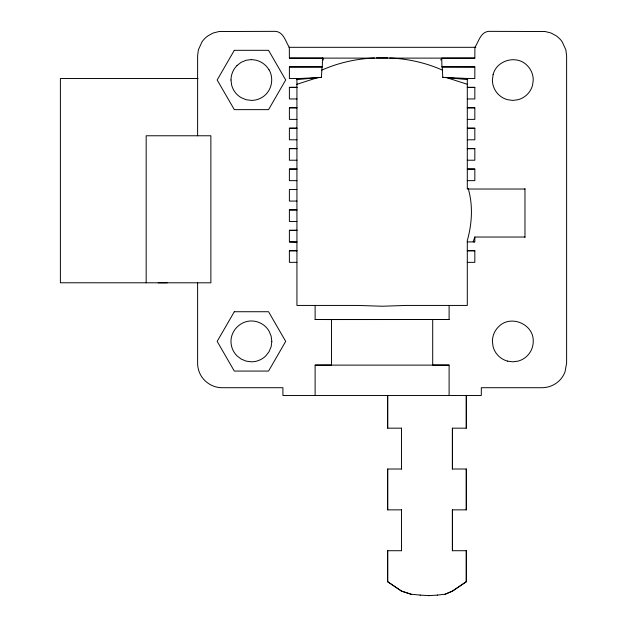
<?xml version="1.0" encoding="UTF-8"?>
<svg xmlns="http://www.w3.org/2000/svg" width="627" height="627" viewBox="0 0 627 627"><rect width="100%" height="100%" fill="white"/><g stroke="black" fill="none" stroke-linecap="round" stroke-linejoin="round"><path stroke-width="0.94" d="M467.303 78.532L474.835 78.532L474.835 66.948L441.917 66.932L441.753 58.131L474.835 58.115L474.905 47.315C478.691 41.688 480.462 32.251 488.527 31.35L545.177 31.53L550.961 32.98L556.102 35.747A24.092 24.092 0 0 1 562.215 41.852L565.86 49.831L566.612 55.858L566.612 363.19L564.974 372.046A25.895 25.895 0 0 1 560.436 379.484C555.82 384.641 549.025 387.705 542.104 387.713L481.309 387.713L481.309 395.496L282.918 395.496L282.918 387.713L222.123 387.713C212.224 387.792 202.764 381.302 199.261 372.046A24.657 24.657 0 0 1 197.615 363.19L197.615 282.808M296.932 78.532L289.384 78.532L289.384 66.948L322.309 66.901L322.466 58.146L323.43 60.059M296.853 78.665L321.455 77.372L321.98 66.948M524.964 237.03L474.835 237.03L473.173 241.716L474.514 241.912M322.913 58.813L323.203 58.115L322.646 58.225M440.789 60.059L441.314 58.813M236.975 65.545L241.207 62.292L246.121 60.255L251.419 59.565M466.363 395.496L466.363 428.17L452.341 428.17L452.341 469.012L466.363 469.012L466.363 509.861L452.341 509.861L452.341 550.718L466.363 550.718L466.363 581.684L452.341 591.128L445.123 594.216M466.363 581.684L452.475 591.128L445.248 594.216L437.293 595.094M321.627 70.216C338.204 62.778 356.348 58.773 374.484 57.982M296.595 84.386L318.563 77.325M442.247 66.948L442.764 77.372L443.289 77.278M296.524 79.629L321.455 77.372M376.388 57.856L387.823 57.856M428.931 595.65L437.411 595.094M158.208 282.808L167.158 282.777M315.115 305.435L315.115 319.519L331.518 319.566L449.104 319.519L449.104 305.435M315.115 395.496L315.115 365.118L331.518 365.055L331.518 319.566M289.384 87.372L296.932 87.357L289.384 87.372L289.384 98.956L296.932 98.956M289.384 107.797L296.932 107.781L289.384 107.797L289.384 119.381L296.932 119.381M289.384 128.221L296.932 128.206L289.384 128.221L289.384 139.805L296.932 139.805M289.384 148.638L296.932 148.623L289.384 148.638L289.384 160.222L296.932 160.222M289.384 169.063L296.932 169.047L289.384 169.063L289.384 180.647L296.932 180.647M296.932 221.496L289.384 221.496L289.384 209.912L296.932 209.896M289.384 230.328L296.932 230.313L289.384 230.328L289.384 241.912L296.932 242.194M296.932 262.337L289.384 262.337L289.384 250.753L296.932 250.737M288.882 47.315L475.815 47.315M197.615 135.769L197.615 55.858L198.367 49.831L202.012 41.852A24.092 24.092 0 0 1 208.117 35.747L213.266 32.98L219.05 31.53L275.692 31.35C283.765 32.251 285.551 41.672 289.321 47.315L289.384 58.115L474.835 58.115M289.384 66.948L322.309 66.932M198.046 78.532L60.388 78.532L60.388 282.777L210.868 282.808L210.868 135.769L146.169 135.769L146.169 282.808M474.835 87.372L467.303 87.372L474.835 87.372L474.835 98.956L467.303 98.956M474.835 107.797L467.303 107.797L474.835 107.797L474.835 119.381L467.303 119.381M467.601 128.221L474.835 128.221L474.835 139.805L467.303 139.805M474.835 148.638L467.303 148.638L474.835 148.638L474.835 160.222L467.303 160.222M474.835 169.063L467.303 169.047L474.835 169.063L474.835 180.647L467.303 180.647M524.964 189.025L467.303 189.025L467.303 78.453L442.764 77.372M296.932 189.487L289.384 189.487L289.384 201.071L296.932 201.071M289.384 209.912L296.932 209.912M289.384 241.912L296.932 241.912M467.303 241.912L474.835 241.912L474.835 237.03M289.384 250.753L296.932 250.753M467.303 250.753L474.835 250.753L474.835 262.337L467.303 262.337M315.115 319.519L449.104 319.519M315.115 365.118L449.104 365.118L449.104 395.496M401.609 428.17L387.611 428.17L387.611 395.496M401.609 469.012L387.611 469.012L387.611 509.861L401.609 509.861M401.609 550.718L387.611 550.718L387.611 581.684L401.499 591.128L410.944 594.216L420.255 595.094M387.611 581.684L401.609 591.128L411.069 594.216M289.384 58.115L322.466 58.146M441.917 66.901L474.835 66.948M467.303 128.206L474.835 128.221M467.303 250.737L474.835 250.753M449.104 365.118L432.701 365.055L432.701 319.566M420.121 595.094L429.056 595.65M389.728 57.982C407.871 58.773 426.015 62.771 442.591 70.216M445.17 77.458L467.718 79.629M507.533 361.121L512.823 361.818L518.098 361.121A20.425 20.425 0 0 0 533.24 341.394C533.93 323.947 510.229 314.103 498.379 326.957A20.346 20.346 0 0 0 492.399 341.394L493.088 346.692A20.425 20.425 0 0 0 507.525 361.121M445.656 77.325L467.632 84.386M269.093 69.777C273.56 77.615 272.189 87.999 265.856 94.434A20.558 20.558 0 0 1 251.419 100.414L246.121 99.709L241.207 97.663A20.354 20.354 0 0 1 231.684 85.264L230.979 79.99M468.15 188.265C473.181 205.437 472.037 223.565 467.303 240.627L467.303 305.435L406.28 305.435L382.102 306.235L357.939 305.435L296.932 305.435L296.932 78.453M524.964 188.609L524.964 237.445M466.229 395.496L466.229 428.17M466.229 469.012L466.229 509.861M466.229 550.718L466.229 581.684M452.475 428.17L452.475 469.012M452.475 509.861L452.475 550.718M401.499 428.17L401.499 469.012M401.499 509.861L401.499 550.718M387.721 395.496L387.721 428.17M387.721 469.012L387.721 509.861M387.721 550.718L387.721 581.684M230.995 79.997A20.354 20.354 0 0 1 236.967 65.616M251.317 59.667A20.354 20.354 0 0 1 268.999 69.879M271.82 341.394L271.138 346.692L269.093 351.606L265.856 355.838A20.55 20.55 0 0 1 251.419 361.818L246.121 361.121L241.207 359.075L236.975 355.838A20.44 20.44 0 0 1 230.979 341.394C230.932 330.476 240.478 320.883 251.419 320.977A20.346 20.346 0 0 1 269.093 331.189L271.138 336.119L271.82 341.394M493.088 74.691L492.399 79.99A20.385 20.385 0 0 0 507.533 99.701L512.823 100.414L518.098 99.709A20.401 20.401 0 0 0 532.542 85.264L533.248 79.99A20.401 20.401 0 0 0 527.252 65.561C516.922 54.525 496.56 60.012 493.088 74.691M234.31 50.317L217.169 79.99L234.31 109.639L268.552 109.639L285.693 79.99L268.552 50.317L234.31 50.317M234.31 311.729L217.169 341.394L234.31 371.066L268.552 371.066L285.693 341.394L268.552 311.729L234.31 311.729"/></g></svg>
